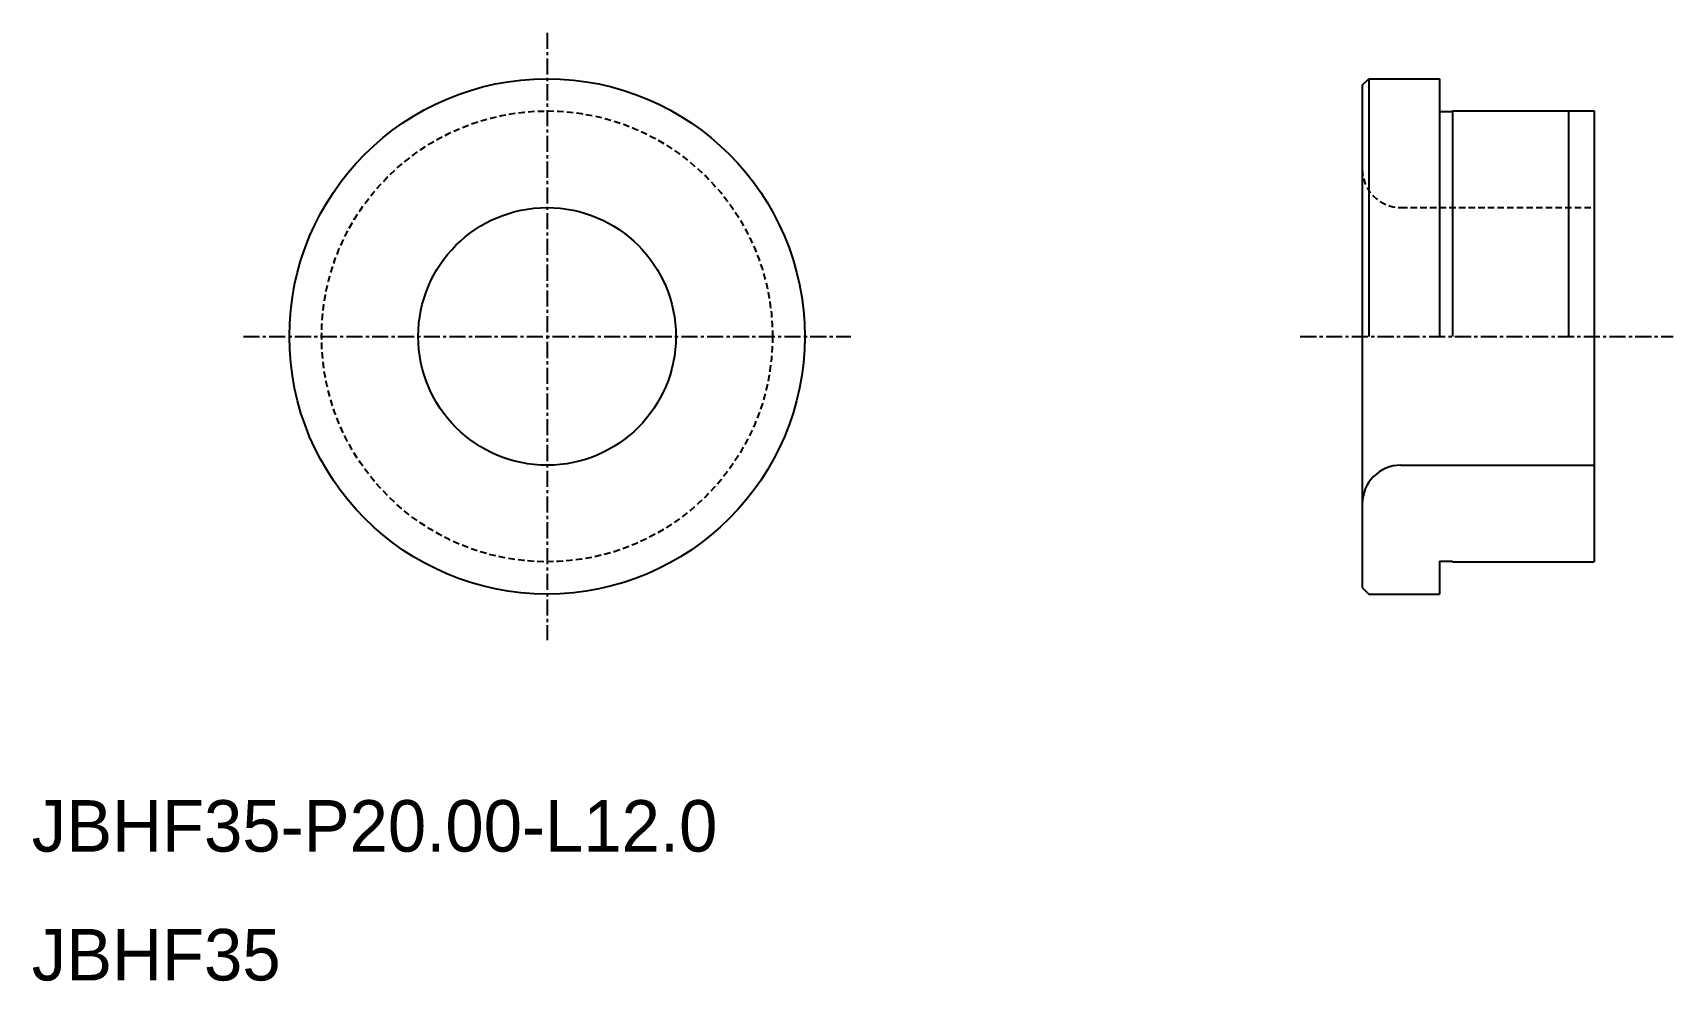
# Model space of a CAD drawing. Extents: x 10 to 137, y 10 to 84.
import ezdxf

# ---------------------------------------------------------------- set-up
doc = ezdxf.new("R2010")
doc.units = 0
doc.linetypes.add('CENTER', pattern=[2, 1.25, -0.25, 0.25, -0.25])
doc.linetypes.add('DASHED', pattern=[0.75, 0.5, -0.25])
doc.layers.get('0').update_dxf_attribs({"linetype": 'CONTINUOUS'})
doc.layers.add('CENTER', color=1, linetype='CENTER')

msp = doc.modelspace()

# ---------------------------------------------------------------- linework, layer by layer
at = {"color": 7, "linetype": 'CONTINUOUS'}
for p, q in [((113.28, 79.5), (113.78, 80)), ((113.28, 79.5), (113.28, 40.5)), ((113.78, 80), (113.78, 60)), ((113.78, 80), (119.28, 80)), ((119.28, 80), (119.28, 60)), ((119.28, 77.45), (120.28, 77.45)), ((120.28, 77.5), (131.28, 77.5)), ((120.28, 77.5), (120.28, 60)), ((129.28, 77.5), (129.28, 60)), ((131.28, 77.5), (131.28, 42.5)), ((120.03, 70), (120.03, 70)), ((123.78, 70), (123.78, 70)), ((116.28, 50), (131.28, 50)), ((119.28, 42.55), (119.28, 40)), ((119.28, 42.55), (120.28, 42.55)), ((120.28, 42.55), (120.28, 42.5)), ((120.28, 42.5), (131.28, 42.5)), ((113.28, 40.5), (113.78, 40)), ((113.78, 40), (119.28, 40))]:
    msp.add_line(p, q, dxfattribs=at)
at = {"color": 3, "linetype": 'DASHED'}
msp.add_line((116.28, 70), (131.28, 70), dxfattribs=at)
at = {"color": 7, "linetype": 'CONTINUOUS'}
for radius in [20, 10]:
    msp.add_circle((50, 60), radius, dxfattribs=at)
at = {"color": 3, "linetype": 'DASHED'}
msp.add_circle((50, 60), 17.5, dxfattribs=at)
msp.add_arc((116.28, 73), 3, 180, 270, dxfattribs=at)
at = {"color": 7, "linetype": 'CONTINUOUS'}
msp.add_arc((116.28, 47), 3, 90, 180, dxfattribs=at)
at = {"layer": 'CENTER', "color": 1, "linetype": 'CENTER'}
for p, q in [((50, 83.57), (50, 36.43)), ((26.43, 60), (73.57, 60)), ((108.47, 60), (137.41, 60))]:
    msp.add_line(p, q, dxfattribs=at)

# ---------------------------------------------------------------- texts
at = {"color": 7, "linetype": 'CONTINUOUS'}
for s, p in [('JBHF35-P20.00-L12.0', (10, 20)), ('JBHF35', (10, 10))]:
    msp.add_text(s, height=4, dxfattribs=at).set_placement(p)

doc.saveas('drawing.dxf')
